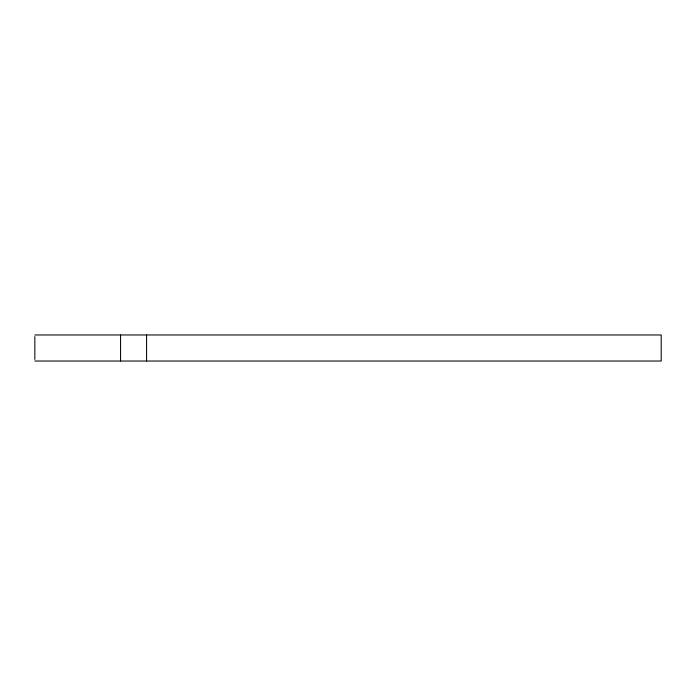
<?xml version="1.0" encoding="UTF-8"?>
<svg xmlns="http://www.w3.org/2000/svg" width="696" height="696" viewBox="0 0 696 696"><rect width="100%" height="100%" fill="white"/><g stroke="black" fill="none" stroke-linecap="round" stroke-linejoin="round"><path stroke-width="1.04" d="M34.8 334.976L661.2 334.976L661.2 361.024L34.8 361.024M146.586 334.976L146.586 361.024M120.565 334.976L120.565 361.024M34.843 336.603L34.843 359.397"/></g></svg>
